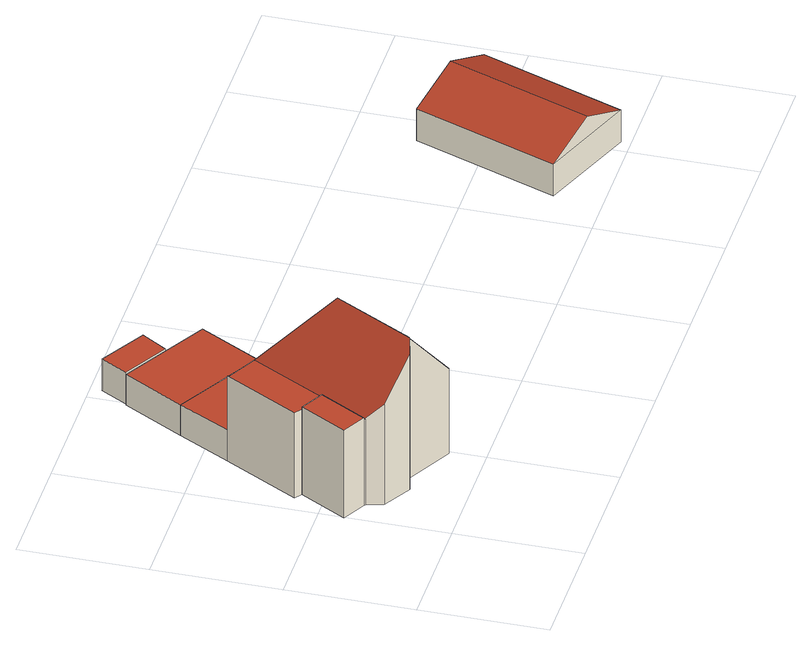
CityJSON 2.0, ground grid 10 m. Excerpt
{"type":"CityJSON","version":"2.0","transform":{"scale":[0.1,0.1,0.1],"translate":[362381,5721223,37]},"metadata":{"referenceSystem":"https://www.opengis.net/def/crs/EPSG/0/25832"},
"CityObjects":{
"building1":{"type":"Building","attributes":{"Geometrietyp2DReferenz":"3000","Gemeindeschluessel":"05513000","function":"51009_1610","roofType":"1000","measuredHeight":7.72},"geometry":[{"type":"Solid","lod":"2","boundaries":[[[[0,1,2,3]],[[4,5,1,0]],[[6,7,5,4]],[[3,2,7,6]],[[4,0,3,6]],[[1,5,7,2]]]],"semantics":{"surfaces":[{"type":"WallSurface"},{"type":"RoofSurface"},{"type":"GroundSurface"}],"values":[[0,0,0,0,1,2]]}}]},
"building2":{"type":"Building","attributes":{"name":"Kuhlmann","Gemeindeschluessel":"05513000","Geometrietyp2DReferenz":"3000","function":"31001_1010"},"address":[{"country":"Germany","locality":"Gelsenkirchen","thoroughfareNumber":"670","thoroughfareName":"Ulfkotter Straße"}],"children":["building2-1","building2-2"]},
"building2-1":{"type":"BuildingPart","attributes":{"roofType":"5000","measuredHeight":12.77,"storeysAboveGround":2},"parents":["building2"],"geometry":[{"type":"Solid","lod":"2","boundaries":[[[[8,9,10,11]],[[12,5,9,8]],[[13,1,5,12]],[[14,15,16,17]],[[18,19,15,14]],[[20,21,19,18]],[[22,23,21,20]],[[24,25,23,22]],[[26,27,25,24]],[[28,29,27,26]],[[11,10,29,28]],[[26,24,22,20,18,30]],[[18,14,17,30]],[[17,13,12,8,11,28,26,30]],[[9,5,1,16,15,19,21,23,25,27,29,10]],[[17,16,1,13]]]],"semantics":{"surfaces":[{"type":"WallSurface"},{"type":"RoofSurface"},{"type":"GroundSurface"},{"type":"ClosureSurface"}],"values":[[0,0,0,0,0,0,0,0,0,0,0,1,1,1,2,3]]}}]},
"building2-2":{"type":"BuildingPart","attributes":{"roofType":"1000","measuredHeight":7.5,"storeysAboveGround":2},"parents":["building2"],"geometry":[{"type":"Solid","lod":"2","boundaries":[[[[31,2,1,13]],[[32,33,2,31]],[[34,35,33,32]],[[36,37,35,34]],[[17,16,37,36]],[[36,34,32,31,13,17]],[[2,33,35,37,16,1]],[[13,1,16,17]]]],"semantics":{"surfaces":[{"type":"WallSurface"},{"type":"RoofSurface"},{"type":"GroundSurface"},{"type":"ClosureSurface"}],"values":[[0,0,0,0,0,1,2,3]]}}]},
"building3":{"type":"Building","attributes":{"Geometrietyp2DReferenz":"3000","Gemeindeschluessel":"05513000","function":"31001_2720","roofType":"1000","measuredHeight":2.62},"address":[{"country":"Germany","locality":"Gelsenkirchen","thoroughfareNumber":"670","thoroughfareName":"Ulfkotter Straße"}],"geometry":[{"type":"Solid","lod":"2","boundaries":[[[[38,39,40,41]],[[42,43,39,38]],[[44,45,43,42]],[[46,15,45,44]],[[47,37,15,46]],[[41,40,37,47]],[[46,44,42,38,41,47]],[[39,43,45,15,37,40]]]],"semantics":{"surfaces":[{"type":"WallSurface"},{"type":"RoofSurface"},{"type":"GroundSurface"}],"values":[[0,0,0,0,0,0,1,2]]}}]},
"building4":{"type":"Building","attributes":{"Geometrietyp2DReferenz":"3000","Gemeindeschluessel":"05513000","function":"31001_1010","roofType":"2100","measuredHeight":1.18},"address":[{"country":"Germany","locality":"Gelsenkirchen","thoroughfareNumber":"670","thoroughfareName":"Ulfkotter Straße"}],"geometry":[{"type":"Solid","lod":"2","boundaries":[[[[48,49,19,50]],[[51,52,49,48]],[[53,21,52,51]],[[50,19,21,53]],[[51,48,50,53]],[[49,52,21,19]]]],"semantics":{"surfaces":[{"type":"WallSurface"},{"type":"RoofSurface"},{"type":"GroundSurface"}],"values":[[0,0,0,0,1,2]]}}]},
"building5":{"type":"Building","attributes":{"Geometrietyp2DReferenz":"3000","Gemeindeschluessel":"05513000","function":"31001_2720","roofType":"1000","measuredHeight":2.62},"address":[{"country":"Germany","locality":"Gelsenkirchen","thoroughfareNumber":"670","thoroughfareName":"Ulfkotter Straße"}],"geometry":[{"type":"Solid","lod":"2","boundaries":[[[[54,55,56,57]],[[58,59,55,54]],[[38,39,59,58]],[[41,40,39,38]],[[57,56,40,41]],[[38,58,54,57,41]],[[55,59,39,40,56]]]],"semantics":{"surfaces":[{"type":"WallSurface"},{"type":"RoofSurface"},{"type":"GroundSurface"}],"values":[[0,0,0,0,0,1,2]]}}]},
"building6":{"type":"Building","attributes":{"Geometrietyp2DReferenz":"3000","Gemeindeschluessel":"05513000","function":"31001_2463","roofType":"1000","measuredHeight":2.81},"address":[{"country":"Germany","locality":"Gelsenkirchen","thoroughfareNumber":"670","thoroughfareName":"Ulfkotter Straße"}],"geometry":[{"type":"Solid","lod":"2","boundaries":[[[[60,61,62,63]],[[64,65,61,60]],[[66,67,65,64]],[[63,62,67,66]],[[64,60,63,66]],[[61,65,67,62]]]],"semantics":{"surfaces":[{"type":"WallSurface"},{"type":"RoofSurface"},{"type":"GroundSurface"}],"values":[[0,0,0,0,1,2]]}}]},
"building7":{"type":"Building","attributes":{"Geometrietyp2DReferenz":"3000","Gemeindeschluessel":"05513000","function":"31001_2721","roofType":"3100","measuredHeight":4.58},"address":[{"country":"Germany","locality":"Gelsenkirchen","thoroughfareNumber":"670","thoroughfareName":"Ulfkotter Straße"}],"geometry":[{"type":"Solid","lod":"2","boundaries":[[[[68,69,70,71]],[[72,73,69,68]],[[74,75,73,72]],[[71,70,75,74]],[[68,76,72]],[[74,77,71]],[[71,77,76,68]],[[72,76,77,74]],[[69,73,75,70]]]],"semantics":{"surfaces":[{"type":"WallSurface"},{"type":"RoofSurface"},{"type":"GroundSurface"}],"values":[[0,0,0,0,0,0,1,1,2]]}}]}
},
"vertices":[
[40,108,86],[40,108,9],[21,118,9],[21,118,86],[19,71,86],[19,71,9],[0,81,86],[0,81,9],
[20,70,85],[20,70,9],[24,57,9],[24,57,97],[19,71,84],[40,108,84],[89,158,84],[89,158,9],[73,167,9],[73,167,84],[151,123,84],[151,123,9],[121,69,84],[121,69,9],[98,28,84],[98,28,9],[60,48,133],[60,48,9],[57,47,136],[57,47,9],[47,44,128],[47,44,9],[92,110,136],
[21,118,84],[15,122,84],[15,122,9],[48,181,84],[48,181,9],[48,180,84],[48,180,9],
[141,183,36],[141,183,9],[71,222,9],[71,222,36],[133,170,36],[133,170,9],[105,185,36],[105,185,9],[89,158,36],[48,180,36],
[177,109,10],[177,109,9],[151,123,21],[147,55,10],[147,55,9],[121,69,21],
[134,250,36],[134,250,9],[98,270,9],[98,270,36],[168,231,36],[168,231,9],
[147,270,38],[147,270,10],[110,291,10],[110,291,38],[134,250,38],[134,250,10],[98,270,38],[98,270,10],
[505,6,42],[505,6,14],[548,120,14],[548,120,42],[426,36,42],[426,36,14],[469,150,42],[469,150,14],[466,21,60],[509,135,60]
]}
